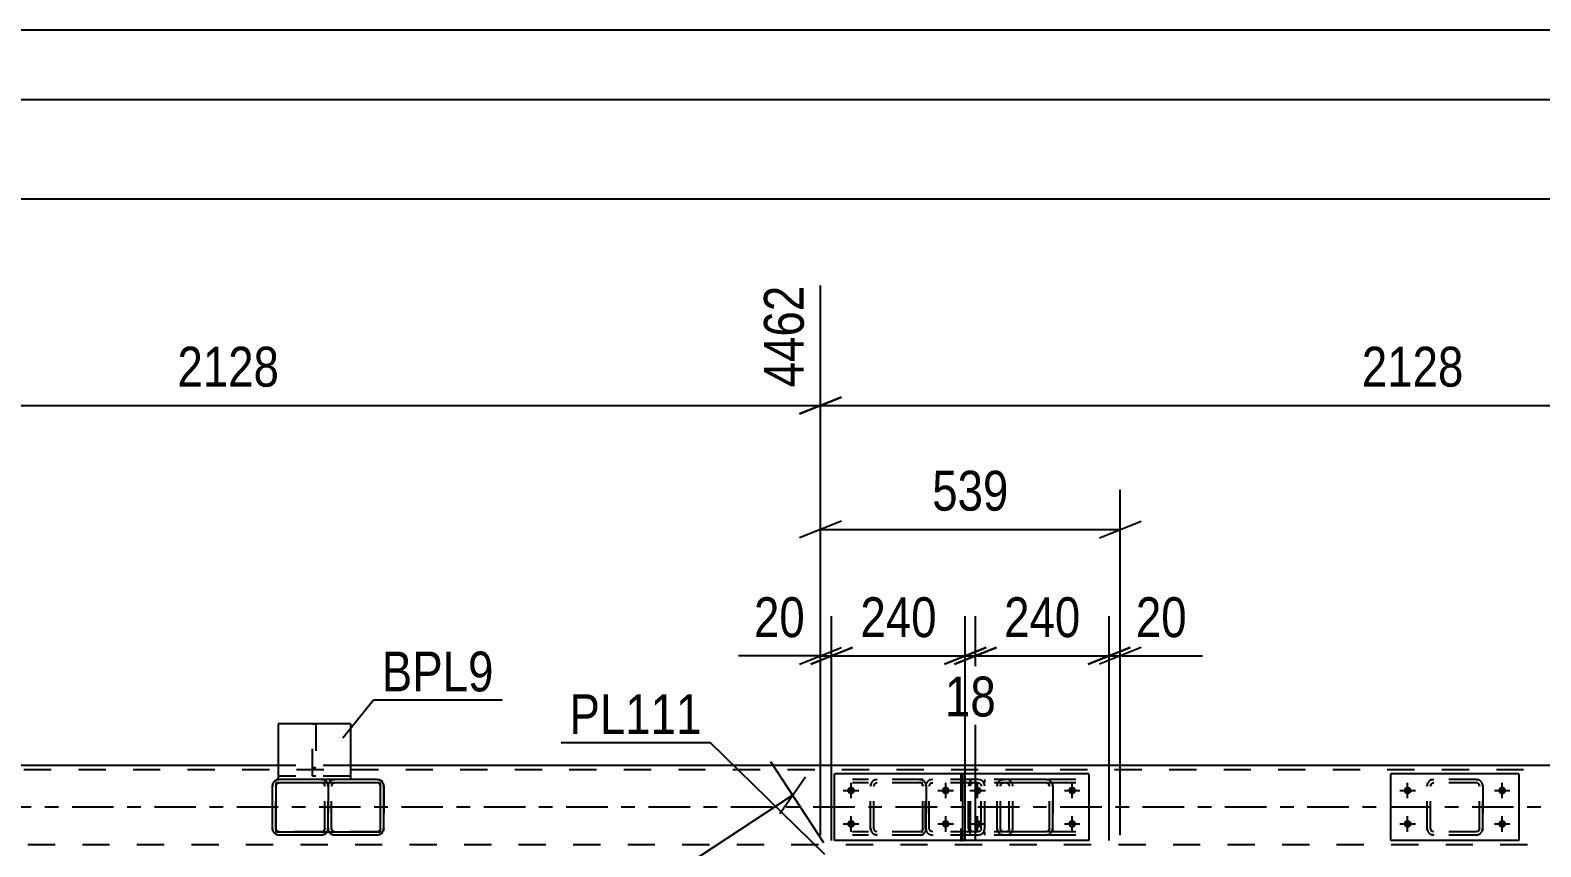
# Model space of a CAD drawing. Header units: millimetres. Extents: x -853 to 336, y -866 to -25.
# Drawn here: x -669.9 to -561.4, y -83.7 to -25.1 of the extents above; entities that cross this region are included whole.
import ezdxf

# ---------------------------------------------------------------- set-up
doc = ezdxf.new("R2010")
doc.units = ezdxf.units.MM
doc.linetypes.add('DXK_LINE_DOT2', pattern=[3.9198, 1.9599, -1.9599])
doc.linetypes.add('DXK_LINE_DOT3', pattern=[5.9187, 2.979, -0.9799, 0.9799, -0.9799])
doc.styles.add('Arial Narrow', font='ARIALN.TTF', dxfattribs={"height": 0.2})

# ---------------------------------------------------------------- blocks, each defined once
blk = doc.blocks.new('Unknown-570393679-1134')
at = {"color": 5, "linetype": 'Continuous'}
for p, q in [((336.32, -25.05), (-852.68, -25.05)), ((331.32, -30.05), (-847.68, -30.05))]:
    blk.add_line(p, q, dxfattribs=at)
blk = doc.blocks.new('Part-570393679-2540 - 2533')
at = {"color": 2, "linetype": 'Continuous'}
for p, q in [((-652.13, -77.88), (-787.63, -77.88)), ((-447.81, -77.88), (-646.93, -77.88))]:
    blk.add_line(p, q, dxfattribs=at)
at = {"color": 7, "linetype": 'DXK_LINE_DOT2'}
for p, q in [((-646.93, -77.88), (-652.13, -77.88)), ((-154.94, -78.2), (-791.63, -78.2)), ((-791.63, -83.56), (-154.94, -83.56))]:
    blk.add_line(p, q, dxfattribs=at)
at = {"color": 7, "linetype": 'DXK_LINE_DOT3'}
blk.add_line((-154.94, -80.88), (-791.63, -80.88), dxfattribs=at)
blk = doc.blocks.new('Part-570393679-2561 - 2533')
at = {"color": 2, "linetype": 'Continuous'}
for p, q in [((-644.77, -79.12), (-652.29, -79.12)), ((-652.29, -79.12), (-652.29, -82.64)), ((-644.77, -82.64), (-644.77, -79.12)), ((-652.29, -82.64), (-644.77, -82.64))]:
    blk.add_line(p, q, dxfattribs=at)
blk = doc.blocks.new('Part-570393679-2658 - 2533')
at = {"color": 7, "linetype": 'DXK_LINE_DOT2'}
for p, q in [((-649.65, -78.64), (-649.65, -74.88)), ((-649.65, -74.88), (-649.41, -74.88)), ((-649.41, -74.88), (-649.41, -78.64)), ((-649.65, -78.04), (-649.41, -78.04)), ((-649.41, -78.64), (-649.65, -78.64))]:
    blk.add_line(p, q, dxfattribs=at)
blk = doc.blocks.new('Part-570393679-2634 - 2533')
at = {"color": 2, "linetype": 'Continuous'}
for p, q in [((-646.93, -74.88), (-652.13, -74.88)), ((-652.13, -74.88), (-652.13, -78.88)), ((-646.93, -74.88), (-646.93, -78.88)), ((-652.05, -78.88), (-652.13, -78.88)), ((-648.05, -78.88), (-649.01, -78.88))]:
    blk.add_line(p, q, dxfattribs=at)
at = {"color": 7, "linetype": 'DXK_LINE_DOT2'}
for p, q in [((-646.93, -78.64), (-652.13, -78.64)), ((-652.13, -78.64), (-652.13, -78.66)), ((-652.13, -78.66), (-652.13, -78.86)), ((-652.13, -78.88), (-652.13, -78.86)), ((-649.01, -78.88), (-652.05, -78.88)), ((-646.93, -78.88), (-648.05, -78.88)), ((-646.93, -78.64), (-646.93, -78.64)), ((-646.93, -78.64), (-646.93, -78.86)), ((-646.93, -78.88), (-646.93, -78.86)), ((-646.93, -78.88), (-646.93, -78.88))]:
    blk.add_line(p, q, dxfattribs=at)
blk = doc.blocks.new('Part-570393679-2751 - 2533')
at = {"color": 7, "linetype": 'DXK_LINE_DOT2'}
for p, q in [((-602.47, -79.18), (-602.49, -79.36)), ((-602.41, -79.03), (-602.47, -79.18)), ((-602.33, -78.92), (-602.41, -79.03)), ((-602.35, -79.27), (-602.32, -79.2)), ((-602.22, -78.88), (-602.33, -78.92)), ((-602.32, -79.2), (-602.28, -79.14)), ((-602.28, -79.14), (-602.22, -79.12)), ((-594.78, -78.88), (-602.22, -78.88)), ((-594.78, -79.12), (-602.22, -79.12)), ((-601.33, -79.12), (-601.33, -78.88)), ((-599.62, -78.92), (-599.82, -78.88)), ((-599.82, -79.12), (-599.72, -79.14)), ((-599.72, -79.14), (-599.64, -79.2)), ((-599.64, -79.2), (-599.58, -79.27)), ((-599.31, -79.36), (-599.35, -79.18)), ((-602.49, -82.4), (-602.49, -79.36)), ((-602.36, -79.36), (-602.35, -79.27)), ((-602.36, -82.4), (-602.36, -79.36)), ((-599.58, -79.27), (-599.57, -79.36)), ((-599.57, -82.4), (-599.57, -79.36)), ((-599.31, -82.4), (-599.31, -79.36)), ((-602.49, -82.4), (-602.47, -82.59)), ((-602.35, -82.5), (-602.36, -82.4)), ((-602.32, -82.57), (-602.35, -82.5)), ((-599.58, -82.5), (-599.64, -82.57)), ((-599.57, -82.4), (-599.58, -82.5)), ((-599.35, -82.59), (-599.31, -82.4)), ((-602.47, -82.59), (-602.41, -82.74)), ((-602.41, -82.74), (-602.33, -82.85)), ((-602.33, -82.85), (-602.22, -82.88)), ((-602.28, -82.63), (-602.32, -82.57)), ((-602.22, -82.64), (-602.28, -82.63)), ((-594.78, -82.64), (-602.22, -82.64)), ((-594.78, -82.88), (-602.22, -82.88)), ((-601.33, -82.88), (-601.33, -82.64)), ((-599.72, -82.63), (-599.82, -82.64)), ((-599.82, -82.88), (-599.62, -82.85)), ((-599.64, -82.57), (-599.72, -82.63))]:
    blk.add_line(p, q, dxfattribs=at)
for centre, start, end in [((-599.8, -79.38), 23.8951, 68.8487), ((-599.8, -82.39), 291.1513, 336.1049)]:
    blk.add_arc(centre, 0.492, start, end, dxfattribs=at)
blk = doc.blocks.new('Part-570393679-2932 - 2533')
at = {"color": 7, "linetype": 'DXK_LINE_DOT2'}
for p, q in [((-601.84, -78.88), (-610.85, -78.88)), ((-601.84, -79.12), (-610.85, -79.12)), ((-605.54, -79.18), (-605.58, -79.36)), ((-605.31, -79.27), (-605.25, -79.2)), ((-605.07, -78.88), (-605.27, -78.92)), ((-605.25, -79.2), (-605.17, -79.14)), ((-605.17, -79.14), (-605.07, -79.12)), ((-601.64, -78.92), (-601.84, -78.88)), ((-601.84, -79.12), (-601.74, -79.14)), ((-601.74, -79.14), (-601.66, -79.2)), ((-601.66, -79.2), (-601.6, -79.27)), ((-601.33, -79.36), (-601.37, -79.18)), ((-605.58, -82.4), (-605.58, -79.36)), ((-605.33, -79.36), (-605.31, -79.27)), ((-605.33, -82.4), (-605.33, -79.36)), ((-601.6, -79.27), (-601.58, -79.36)), ((-601.58, -82.4), (-601.58, -79.36)), ((-601.33, -82.4), (-601.33, -79.36)), ((-605.58, -82.4), (-605.54, -82.59)), ((-605.31, -82.5), (-605.33, -82.4)), ((-605.25, -82.57), (-605.31, -82.5)), ((-601.6, -82.5), (-601.66, -82.57)), ((-601.58, -82.4), (-601.6, -82.5)), ((-601.37, -82.59), (-601.33, -82.4)), ((-601.84, -82.64), (-610.85, -82.64)), ((-601.84, -82.88), (-610.85, -82.88)), ((-605.27, -82.85), (-605.07, -82.88)), ((-605.17, -82.63), (-605.25, -82.57)), ((-605.07, -82.64), (-605.17, -82.63)), ((-601.74, -82.63), (-601.84, -82.64)), ((-601.84, -82.88), (-601.64, -82.85)), ((-601.66, -82.57), (-601.74, -82.63))]:
    blk.add_line(p, q, dxfattribs=at)
for centre, start, end in [((-605.09, -79.39), 110.7583, 155.68), ((-601.82, -79.39), 24.32, 69.2417), ((-605.09, -82.38), 204.32, 249.2417), ((-601.82, -82.38), 290.7583, 335.68)]:
    blk.add_arc(centre, 0.496, start, end, dxfattribs=at)
blk = doc.blocks.new('Part-570393679-2842 - 2533')
at = {"color": 2, "linetype": 'Continuous'}
for p, q in [((-593.85, -78.48), (-603.05, -78.48)), ((-593.85, -78.48), (-593.85, -83.28)), ((-593.85, -83.28), (-602.94, -83.28))]:
    blk.add_line(p, q, dxfattribs=at)
at = {"color": 7, "linetype": 'DXK_LINE_DOT2'}
for p, q in [((-603.05, -78.48), (-603.05, -83.28)), ((-603.05, -83.28), (-602.94, -83.28))]:
    blk.add_line(p, q, dxfattribs=at)
blk = doc.blocks.new('Bolt-570393679-3133 - 2533')
at = {"linetype": 'Continuous'}
for points in [[(-601.85, -79.4, -1), (-601.85, -79.96, -1)], [(-595.05, -79.4, -1), (-595.05, -79.96, -1)], [(-601.85, -81.8, -1), (-601.85, -82.36, -1)], [(-595.05, -81.8, -1), (-595.05, -82.36, -1)]]:
    blk.add_hatch(color=1, dxfattribs=at).paths.add_polyline_path(points)
at = {"color": 1, "linetype": 'Continuous'}
for p, q in [((-601.85, -80.24), (-601.85, -79.12)), ((-595.05, -80.24), (-595.05, -79.12)), ((-602.41, -79.68), (-601.29, -79.68)), ((-595.61, -79.68), (-594.49, -79.68)), ((-602.41, -82.08), (-601.29, -82.08)), ((-601.85, -82.64), (-601.85, -81.52)), ((-595.61, -82.08), (-594.49, -82.08)), ((-595.05, -82.64), (-595.05, -81.52))]:
    blk.add_line(p, q, dxfattribs=at)
blk = doc.blocks.new('Part-570393679-2994 - 2533')
at = {"color": 7, "linetype": 'DXK_LINE_DOT2'}
for p, q in [((-569.54, -79.36), (-569.5, -79.18)), ((-569.5, -79.18), (-569.54, -79.36)), ((-569.28, -79.27), (-569.23, -79.2)), ((-569.23, -79.2), (-569.28, -79.27)), ((-569.24, -78.92), (-569.06, -78.88)), ((-569.06, -78.88), (-569.24, -78.92)), ((-569.23, -79.2), (-569.15, -79.14)), ((-569.15, -79.14), (-569.23, -79.2)), ((-569.15, -79.14), (-569.06, -79.12)), ((-566.02, -78.88), (-569.06, -78.88)), ((-566.02, -79.12), (-569.06, -79.12)), ((-566.02, -78.88), (-565.83, -78.92)), ((-565.83, -78.92), (-566.02, -78.88)), ((-565.92, -79.14), (-566.02, -79.12)), ((-565.92, -79.14), (-565.85, -79.2)), ((-565.85, -79.2), (-565.92, -79.14)), ((-565.85, -79.2), (-565.79, -79.27)), ((-565.79, -79.27), (-565.85, -79.2)), ((-565.57, -79.18), (-565.54, -79.36)), ((-565.54, -79.36), (-565.57, -79.18)), ((-569.54, -82.4), (-569.54, -79.36)), ((-569.54, -79.36), (-569.54, -79.36)), ((-569.54, -82.4), (-569.54, -79.36)), ((-569.3, -79.36), (-569.28, -79.27)), ((-569.28, -79.27), (-569.3, -79.36)), ((-569.3, -82.4), (-569.3, -79.36)), ((-569.3, -79.36), (-569.3, -79.36)), ((-569.3, -82.4), (-569.3, -79.36)), ((-565.79, -79.27), (-565.78, -79.36)), ((-565.78, -79.36), (-565.79, -79.27)), ((-565.78, -82.4), (-565.78, -79.36)), ((-565.78, -79.36), (-565.78, -79.36)), ((-565.78, -82.4), (-565.78, -79.36)), ((-565.54, -82.4), (-565.54, -79.36)), ((-565.54, -79.36), (-565.54, -79.36)), ((-565.54, -79.36), (-565.54, -82.4)), ((-569.54, -82.4), (-569.54, -82.4)), ((-569.5, -82.59), (-569.54, -82.4)), ((-569.54, -82.4), (-569.5, -82.59)), ((-569.3, -82.4), (-569.3, -82.4)), ((-569.28, -82.5), (-569.3, -82.4)), ((-569.3, -82.4), (-569.28, -82.5)), ((-569.23, -82.57), (-569.28, -82.5)), ((-569.28, -82.5), (-569.23, -82.57)), ((-565.79, -82.5), (-565.85, -82.57)), ((-565.85, -82.57), (-565.79, -82.5)), ((-565.78, -82.4), (-565.79, -82.5)), ((-565.79, -82.5), (-565.78, -82.4)), ((-565.78, -82.4), (-565.78, -82.4)), ((-565.54, -82.4), (-565.57, -82.59)), ((-565.57, -82.59), (-565.54, -82.4)), ((-565.54, -82.4), (-565.54, -82.4)), ((-569.06, -82.88), (-569.24, -82.85)), ((-569.24, -82.85), (-569.06, -82.88)), ((-569.15, -82.63), (-569.23, -82.57)), ((-569.23, -82.57), (-569.15, -82.63)), ((-569.06, -82.64), (-569.15, -82.63)), ((-566.02, -82.64), (-569.06, -82.64)), ((-566.02, -82.88), (-569.06, -82.88)), ((-565.92, -82.63), (-566.02, -82.64)), ((-565.83, -82.85), (-566.02, -82.88)), ((-566.02, -82.88), (-565.83, -82.85)), ((-565.85, -82.57), (-565.92, -82.63)), ((-565.92, -82.63), (-565.85, -82.57))]:
    blk.add_line(p, q, dxfattribs=at)
at = {"color": 7, "linetype": 'DXK_LINE_DOT3'}
blk.add_line((-567.54, -80.88), (-567.54, -80.88), dxfattribs=at)
at = {"color": 7, "linetype": 'DXK_LINE_DOT2'}
for centre, start, end in [((-569.06, -79.36), 112.5, 157.5), ((-569.06, -79.36), 112.5, 157.5), ((-566.02, -79.36), 22.5, 67.5), ((-566.02, -79.36), 22.5, 67.5), ((-569.06, -82.4), 202.5, 247.5), ((-569.06, -82.4), 202.5, 247.5), ((-566.02, -82.4), 292.5, 337.5), ((-566.02, -82.4), 292.5, 337.5)]:
    blk.add_arc(centre, 0.48, start, end, dxfattribs=at)
blk = doc.blocks.new('Part-570393679-2995 - 2533')
at = {"color": 2, "linetype": 'Continuous'}
for p, q in [((-562.94, -78.48), (-572.14, -78.48)), ((-572.14, -83.28), (-572.14, -78.48)), ((-562.94, -78.48), (-562.94, -83.28)), ((-562.94, -83.28), (-572.14, -83.28))]:
    blk.add_line(p, q, dxfattribs=at)
blk = doc.blocks.new('Part-570393679-2999 - 2533')
at = {"color": 7, "linetype": 'DXK_LINE_DOT2'}
for p, q in [((-648.53, -79.36), (-648.5, -79.18)), ((-648.5, -79.18), (-648.53, -79.36)), ((-648.27, -79.27), (-648.22, -79.2)), ((-648.22, -79.2), (-648.27, -79.27)), ((-648.24, -78.92), (-648.05, -78.88)), ((-648.22, -79.2), (-648.14, -79.14)), ((-648.14, -79.14), (-648.22, -79.2)), ((-648.14, -79.14), (-648.05, -79.12)), ((-645.01, -79.12), (-648.05, -79.12)), ((-645.01, -78.88), (-644.83, -78.92)), ((-644.92, -79.14), (-645.01, -79.12)), ((-644.92, -79.14), (-644.84, -79.2)), ((-644.84, -79.2), (-644.92, -79.14)), ((-644.84, -79.2), (-644.79, -79.27)), ((-644.79, -79.27), (-644.84, -79.2)), ((-644.57, -79.18), (-644.53, -79.36)), ((-648.53, -82.4), (-648.53, -79.36)), ((-648.53, -79.36), (-648.53, -79.36)), ((-648.53, -82.4), (-648.53, -79.36)), ((-648.29, -79.36), (-648.27, -79.27)), ((-648.27, -79.27), (-648.29, -79.36)), ((-648.29, -82.4), (-648.29, -79.36)), ((-648.29, -79.36), (-648.29, -79.36)), ((-648.29, -82.4), (-648.29, -79.36)), ((-644.79, -79.27), (-644.77, -79.36)), ((-644.77, -79.36), (-644.79, -79.27)), ((-644.77, -82.4), (-644.77, -79.36)), ((-644.77, -79.36), (-644.77, -79.36)), ((-644.77, -82.4), (-644.77, -79.36)), ((-644.53, -79.36), (-644.53, -82.4)), ((-648.53, -82.4), (-648.53, -82.4)), ((-648.5, -82.59), (-648.53, -82.4)), ((-648.53, -82.4), (-648.5, -82.59)), ((-648.29, -82.4), (-648.29, -82.4)), ((-648.27, -82.5), (-648.29, -82.4)), ((-648.29, -82.4), (-648.27, -82.5)), ((-648.22, -82.57), (-648.27, -82.5)), ((-648.27, -82.5), (-648.22, -82.57)), ((-644.79, -82.5), (-644.84, -82.57)), ((-644.84, -82.57), (-644.79, -82.5)), ((-644.77, -82.4), (-644.79, -82.5)), ((-644.79, -82.5), (-644.77, -82.4)), ((-644.77, -82.4), (-644.77, -82.4)), ((-644.53, -82.4), (-644.57, -82.59)), ((-648.05, -82.88), (-648.24, -82.85)), ((-648.14, -82.63), (-648.22, -82.57)), ((-648.22, -82.57), (-648.14, -82.63)), ((-648.05, -82.64), (-648.14, -82.63)), ((-645.01, -82.64), (-648.05, -82.64)), ((-644.92, -82.63), (-645.01, -82.64)), ((-644.83, -82.85), (-645.01, -82.88)), ((-644.84, -82.57), (-644.92, -82.63)), ((-644.92, -82.63), (-644.84, -82.57))]:
    blk.add_line(p, q, dxfattribs=at)
at = {"color": 2, "linetype": 'Continuous'}
for p, q in [((-648.05, -78.88), (-648.24, -78.92)), ((-645.01, -78.88), (-648.05, -78.88)), ((-644.83, -78.92), (-645.01, -78.88)), ((-644.53, -79.36), (-644.57, -79.18)), ((-644.53, -82.4), (-644.53, -79.36)), ((-644.53, -79.36), (-644.53, -79.36)), ((-644.57, -82.59), (-644.53, -82.4)), ((-644.53, -82.4), (-644.53, -82.4)), ((-648.24, -82.85), (-648.05, -82.88)), ((-645.01, -82.88), (-648.05, -82.88)), ((-645.01, -82.88), (-644.83, -82.85))]:
    blk.add_line(p, q, dxfattribs=at)
at = {"color": 7, "linetype": 'DXK_LINE_DOT3'}
blk.add_line((-646.53, -80.88), (-646.53, -80.88), dxfattribs=at)
at = {"color": 7, "linetype": 'DXK_LINE_DOT2'}
for centre, start, end in [((-648.05, -79.36), 112.5, 157.5), ((-648.05, -79.36), 149.3993, 157.5), ((-645.01, -79.36), 22.5, 67.5), ((-648.05, -82.4), 202.5, 247.5), ((-648.05, -82.4), 202.5, 210.5971), ((-645.01, -82.4), 292.5, 337.5)]:
    blk.add_arc(centre, 0.48, start, end, dxfattribs=at)
at = {"color": 2, "linetype": 'Continuous'}
for centre, start, end in [((-648.05, -79.36), 112.5, 149.3993), ((-645.01, -79.36), 22.5, 67.5), ((-648.05, -82.4), 210.5971, 247.5), ((-645.01, -82.4), 292.5, 337.5)]:
    blk.add_arc(centre, 0.48, start, end, dxfattribs=at)
blk = doc.blocks.new('Bolt-570393679-3121 - 2533')
at = {"linetype": 'Continuous'}
for points in [[(-570.94, -79.4, -1), (-570.94, -79.96, -1)], [(-564.14, -79.4, -1), (-564.14, -79.96, -1)], [(-570.94, -81.8, -1), (-570.94, -82.36, -1)], [(-564.14, -81.8, -1), (-564.14, -82.36, -1)]]:
    blk.add_hatch(color=1, dxfattribs=at).paths.add_polyline_path(points)
at = {"color": 1, "linetype": 'Continuous'}
for p, q in [((-570.94, -80.24), (-570.94, -79.12)), ((-564.14, -80.24), (-564.14, -79.12)), ((-571.5, -79.68), (-570.38, -79.68)), ((-564.7, -79.68), (-563.58, -79.68)), ((-571.5, -82.08), (-570.38, -82.08)), ((-570.94, -82.64), (-570.94, -81.52)), ((-564.7, -82.08), (-563.58, -82.08)), ((-564.14, -82.64), (-564.14, -81.52))]:
    blk.add_line(p, q, dxfattribs=at)
blk = doc.blocks.new('Part-570393679-3042 - 2533')
at = {"color": 2, "linetype": 'Continuous'}
for p, q in [((-652.5, -79.18), (-652.53, -79.36)), ((-652.05, -78.88), (-652.24, -78.92)), ((-649.01, -78.88), (-652.05, -78.88)), ((-649.01, -79.12), (-652.05, -79.12)), ((-648.83, -78.92), (-649.01, -78.88)), ((-652.53, -82.4), (-652.53, -79.36)), ((-652.53, -79.36), (-652.53, -79.36)), ((-652.53, -82.4), (-652.53, -82.4)), ((-652.53, -82.4), (-652.5, -82.59)), ((-652.24, -82.85), (-652.05, -82.88)), ((-649.01, -82.88), (-652.05, -82.88)), ((-649.01, -82.88), (-648.83, -82.85))]:
    blk.add_line(p, q, dxfattribs=at)
at = {"color": 7, "linetype": 'DXK_LINE_DOT2'}
for p, q in [((-652.53, -79.36), (-652.5, -79.18)), ((-652.27, -79.27), (-652.22, -79.19)), ((-652.22, -79.19), (-652.27, -79.27)), ((-652.24, -78.92), (-652.05, -78.88)), ((-652.22, -79.19), (-652.14, -79.14)), ((-652.14, -79.14), (-652.22, -79.19)), ((-652.14, -79.14), (-652.05, -79.12)), ((-649.01, -78.88), (-648.83, -78.92)), ((-648.92, -79.14), (-649.01, -79.12)), ((-648.92, -79.14), (-648.84, -79.19)), ((-648.84, -79.19), (-648.92, -79.14)), ((-648.84, -79.19), (-648.79, -79.27)), ((-648.79, -79.27), (-648.84, -79.19)), ((-648.57, -79.18), (-648.53, -79.36)), ((-648.53, -79.36), (-648.57, -79.18)), ((-652.53, -82.4), (-652.53, -79.36)), ((-652.29, -79.36), (-652.27, -79.27)), ((-652.27, -79.27), (-652.29, -79.36)), ((-652.29, -82.4), (-652.29, -79.36)), ((-652.29, -79.36), (-652.29, -79.36)), ((-652.29, -82.4), (-652.29, -79.36)), ((-648.79, -79.27), (-648.77, -79.36)), ((-648.77, -79.36), (-648.79, -79.27)), ((-648.77, -82.4), (-648.77, -79.36)), ((-648.77, -79.36), (-648.77, -79.36)), ((-648.77, -82.4), (-648.77, -79.36)), ((-648.53, -82.4), (-648.53, -79.36)), ((-648.53, -79.36), (-648.53, -79.36)), ((-648.53, -79.36), (-648.53, -82.4)), ((-652.5, -82.59), (-652.53, -82.4)), ((-652.29, -82.4), (-652.29, -82.4)), ((-652.27, -82.5), (-652.29, -82.4)), ((-652.29, -82.4), (-652.27, -82.5)), ((-652.22, -82.57), (-652.27, -82.5)), ((-652.27, -82.5), (-652.22, -82.57)), ((-648.79, -82.5), (-648.84, -82.57)), ((-648.84, -82.57), (-648.79, -82.5)), ((-648.77, -82.4), (-648.79, -82.5)), ((-648.79, -82.5), (-648.77, -82.4)), ((-648.77, -82.4), (-648.77, -82.4)), ((-648.53, -82.4), (-648.57, -82.59)), ((-648.57, -82.59), (-648.53, -82.4)), ((-648.53, -82.4), (-648.53, -82.4)), ((-652.05, -82.88), (-652.24, -82.85)), ((-652.14, -82.63), (-652.22, -82.57)), ((-652.22, -82.57), (-652.14, -82.63)), ((-652.05, -82.64), (-652.14, -82.63)), ((-649.01, -82.64), (-652.05, -82.64)), ((-648.92, -82.63), (-649.01, -82.64)), ((-648.83, -82.85), (-649.01, -82.88)), ((-648.84, -82.57), (-648.92, -82.63)), ((-648.92, -82.63), (-648.84, -82.57))]:
    blk.add_line(p, q, dxfattribs=at)
at = {"color": 7, "linetype": 'DXK_LINE_DOT3'}
blk.add_line((-650.53, -80.88), (-650.53, -80.88), dxfattribs=at)
at = {"color": 2, "linetype": 'Continuous'}
for centre, start, end in [((-652.05, -79.36), 112.5, 157.5), ((-649.01, -79.36), 30.5254, 67.5), ((-652.05, -82.4), 202.5, 247.5), ((-649.01, -82.4), 292.5, 329.3276)]:
    blk.add_arc(centre, 0.48, start, end, dxfattribs=at)
at = {"color": 7, "linetype": 'DXK_LINE_DOT2'}
for centre, start, end in [((-652.05, -79.36), 112.5, 157.5), ((-649.01, -79.36), 22.5, 67.5), ((-649.01, -79.36), 22.5, 30.5254), ((-652.05, -82.4), 202.5, 247.5), ((-649.01, -82.4), 292.5, 337.5), ((-649.01, -82.4), 329.3276, 337.5)]:
    blk.add_arc(centre, 0.48, start, end, dxfattribs=at)
blk = doc.blocks.new('Part-570393679-3078 - 2533')
at = {"color": 7, "linetype": 'DXK_LINE_DOT2'}
for p, q in [((-609.54, -79.36), (-609.5, -79.18)), ((-609.5, -79.18), (-609.54, -79.36)), ((-609.28, -79.27), (-609.23, -79.2)), ((-609.23, -79.2), (-609.28, -79.27)), ((-609.24, -78.92), (-609.06, -78.88)), ((-609.06, -78.88), (-609.24, -78.92)), ((-609.23, -79.2), (-609.15, -79.14)), ((-609.15, -79.14), (-609.23, -79.2)), ((-609.15, -79.14), (-609.06, -79.12)), ((-606.02, -78.88), (-609.06, -78.88)), ((-606.02, -79.12), (-609.06, -79.12)), ((-606.02, -78.88), (-605.83, -78.92)), ((-605.83, -78.92), (-606.02, -78.88)), ((-605.92, -79.14), (-606.02, -79.12)), ((-605.92, -79.14), (-605.85, -79.2)), ((-605.85, -79.2), (-605.92, -79.14)), ((-605.85, -79.2), (-605.79, -79.27)), ((-605.79, -79.27), (-605.85, -79.2)), ((-605.57, -79.18), (-605.54, -79.36)), ((-605.54, -79.36), (-605.57, -79.18)), ((-609.54, -82.4), (-609.54, -79.36)), ((-609.54, -79.36), (-609.54, -79.36)), ((-609.54, -82.4), (-609.54, -79.36)), ((-609.3, -79.36), (-609.28, -79.27)), ((-609.28, -79.27), (-609.3, -79.36)), ((-609.3, -82.4), (-609.3, -79.36)), ((-609.3, -79.36), (-609.3, -79.36)), ((-609.3, -82.4), (-609.3, -79.36)), ((-605.79, -79.27), (-605.78, -79.36)), ((-605.78, -79.36), (-605.79, -79.27)), ((-605.78, -82.4), (-605.78, -79.36)), ((-605.78, -79.36), (-605.78, -79.36)), ((-605.78, -82.4), (-605.78, -79.36)), ((-605.54, -82.4), (-605.54, -79.36)), ((-605.54, -79.36), (-605.54, -79.36)), ((-605.54, -79.36), (-605.54, -82.4)), ((-609.54, -82.4), (-609.54, -82.4)), ((-609.5, -82.59), (-609.54, -82.4)), ((-609.54, -82.4), (-609.5, -82.59)), ((-609.3, -82.4), (-609.3, -82.4)), ((-609.28, -82.5), (-609.3, -82.4)), ((-609.3, -82.4), (-609.28, -82.5)), ((-609.23, -82.57), (-609.28, -82.5)), ((-609.28, -82.5), (-609.23, -82.57)), ((-605.79, -82.5), (-605.85, -82.57)), ((-605.85, -82.57), (-605.79, -82.5)), ((-605.78, -82.4), (-605.79, -82.5)), ((-605.79, -82.5), (-605.78, -82.4)), ((-605.78, -82.4), (-605.78, -82.4)), ((-605.54, -82.4), (-605.57, -82.59)), ((-605.57, -82.59), (-605.54, -82.4)), ((-605.54, -82.4), (-605.54, -82.4)), ((-609.06, -82.88), (-609.24, -82.85)), ((-609.24, -82.85), (-609.06, -82.88)), ((-609.15, -82.63), (-609.23, -82.57)), ((-609.23, -82.57), (-609.15, -82.63)), ((-609.06, -82.64), (-609.15, -82.63)), ((-606.02, -82.64), (-609.06, -82.64)), ((-606.02, -82.88), (-609.06, -82.88)), ((-605.92, -82.63), (-606.02, -82.64)), ((-605.83, -82.85), (-606.02, -82.88)), ((-606.02, -82.88), (-605.83, -82.85)), ((-605.85, -82.57), (-605.92, -82.63)), ((-605.92, -82.63), (-605.85, -82.57))]:
    blk.add_line(p, q, dxfattribs=at)
at = {"color": 7, "linetype": 'DXK_LINE_DOT3'}
blk.add_line((-607.54, -80.88), (-607.54, -80.88), dxfattribs=at)
at = {"color": 7, "linetype": 'DXK_LINE_DOT2'}
for centre, start, end in [((-609.06, -79.36), 112.5, 157.5), ((-609.06, -79.36), 112.5, 157.5), ((-606.02, -79.36), 22.5, 67.5), ((-606.02, -79.36), 22.5, 67.5), ((-609.06, -82.4), 202.5, 247.5), ((-609.06, -82.4), 202.5, 247.5), ((-606.02, -82.4), 292.5, 337.5), ((-606.02, -82.4), 292.5, 337.5)]:
    blk.add_arc(centre, 0.48, start, end, dxfattribs=at)
blk = doc.blocks.new('Part-570393679-3079 - 2533')
at = {"color": 2, "linetype": 'Continuous'}
for p, q in [((-602.94, -78.48), (-612.14, -78.48)), ((-612.14, -83.28), (-612.14, -78.48)), ((-602.94, -78.48), (-602.94, -83.28)), ((-602.94, -83.28), (-612.14, -83.28))]:
    blk.add_line(p, q, dxfattribs=at)
blk = doc.blocks.new('Part-570393679-3088 - 2533')
at = {"color": 7, "linetype": 'DXK_LINE_DOT2'}
for p, q in [((-600.45, -79.36), (-600.42, -79.18)), ((-600.42, -79.18), (-600.45, -79.36)), ((-600.19, -79.27), (-600.14, -79.19)), ((-600.14, -79.19), (-600.19, -79.27)), ((-600.16, -78.92), (-599.97, -78.88)), ((-599.97, -78.88), (-600.16, -78.92)), ((-600.14, -79.19), (-600.06, -79.14)), ((-600.06, -79.14), (-600.14, -79.19)), ((-600.06, -79.14), (-599.97, -79.12)), ((-596.93, -78.88), (-599.97, -78.88)), ((-596.93, -79.12), (-599.97, -79.12)), ((-596.93, -78.88), (-596.75, -78.92)), ((-596.75, -78.92), (-596.93, -78.88)), ((-596.84, -79.14), (-596.93, -79.12)), ((-596.84, -79.14), (-596.76, -79.19)), ((-596.76, -79.19), (-596.84, -79.14)), ((-596.76, -79.19), (-596.71, -79.27)), ((-596.71, -79.27), (-596.76, -79.19)), ((-596.49, -79.18), (-596.45, -79.36)), ((-596.45, -79.36), (-596.49, -79.18)), ((-600.45, -82.4), (-600.45, -79.36)), ((-600.45, -79.36), (-600.45, -79.36)), ((-600.45, -82.4), (-600.45, -79.36)), ((-600.21, -79.36), (-600.19, -79.27)), ((-600.19, -79.27), (-600.21, -79.36)), ((-600.21, -82.4), (-600.21, -79.36)), ((-600.21, -79.36), (-600.21, -79.36)), ((-600.21, -82.4), (-600.21, -79.36)), ((-596.71, -79.27), (-596.69, -79.36)), ((-596.69, -79.36), (-596.71, -79.27)), ((-596.69, -82.4), (-596.69, -79.36)), ((-596.69, -79.36), (-596.69, -79.36)), ((-596.69, -82.4), (-596.69, -79.36)), ((-596.45, -82.4), (-596.45, -79.36)), ((-596.45, -79.36), (-596.45, -79.36)), ((-596.45, -79.36), (-596.45, -82.4)), ((-600.45, -82.4), (-600.45, -82.4)), ((-600.42, -82.59), (-600.45, -82.4)), ((-600.45, -82.4), (-600.42, -82.59)), ((-600.21, -82.4), (-600.21, -82.4)), ((-600.19, -82.5), (-600.21, -82.4)), ((-600.21, -82.4), (-600.19, -82.5)), ((-600.14, -82.57), (-600.19, -82.5)), ((-600.19, -82.5), (-600.14, -82.57)), ((-596.71, -82.5), (-596.76, -82.57)), ((-596.76, -82.57), (-596.71, -82.5)), ((-596.69, -82.4), (-596.71, -82.5)), ((-596.71, -82.5), (-596.69, -82.4)), ((-596.69, -82.4), (-596.69, -82.4)), ((-596.45, -82.4), (-596.49, -82.59)), ((-596.49, -82.59), (-596.45, -82.4)), ((-596.45, -82.4), (-596.45, -82.4)), ((-599.97, -82.88), (-600.16, -82.85)), ((-600.16, -82.85), (-599.97, -82.88)), ((-600.06, -82.63), (-600.14, -82.57)), ((-600.14, -82.57), (-600.06, -82.63)), ((-599.97, -82.64), (-600.06, -82.63)), ((-596.93, -82.64), (-599.97, -82.64)), ((-596.93, -82.88), (-599.97, -82.88)), ((-596.84, -82.63), (-596.93, -82.64)), ((-596.75, -82.85), (-596.93, -82.88)), ((-596.93, -82.88), (-596.75, -82.85)), ((-596.76, -82.57), (-596.84, -82.63)), ((-596.84, -82.63), (-596.76, -82.57))]:
    blk.add_line(p, q, dxfattribs=at)
at = {"color": 7, "linetype": 'DXK_LINE_DOT3'}
blk.add_line((-598.45, -80.88), (-598.45, -80.88), dxfattribs=at)
at = {"color": 7, "linetype": 'DXK_LINE_DOT2'}
for centre, start, end in [((-599.97, -79.36), 112.5, 157.5), ((-599.97, -79.36), 112.5, 157.5), ((-596.93, -79.36), 22.5, 67.5), ((-596.93, -79.36), 22.5, 67.5), ((-599.97, -82.4), 202.5, 247.5), ((-599.97, -82.4), 202.5, 247.5), ((-596.93, -82.4), 292.5, 337.5), ((-596.93, -82.4), 292.5, 337.5)]:
    blk.add_arc(centre, 0.48, start, end, dxfattribs=at)
blk = doc.blocks.new('Bolt-570393679-3127 - 2533')
at = {"linetype": 'Continuous'}
for points in [[(-610.94, -79.4, -1), (-610.94, -79.96, -1)], [(-604.14, -79.4, -1), (-604.14, -79.96, -1)], [(-610.94, -81.8, -1), (-610.94, -82.36, -1)], [(-604.14, -81.8, -1), (-604.14, -82.36, -1)]]:
    blk.add_hatch(color=1, dxfattribs=at).paths.add_polyline_path(points)
at = {"color": 1, "linetype": 'Continuous'}
for p, q in [((-610.94, -80.24), (-610.94, -79.12)), ((-604.14, -80.24), (-604.14, -79.12)), ((-611.5, -79.68), (-610.38, -79.68)), ((-604.7, -79.68), (-603.58, -79.68)), ((-611.5, -82.08), (-610.38, -82.08)), ((-610.94, -82.64), (-610.94, -81.52)), ((-604.7, -82.08), (-603.58, -82.08)), ((-604.14, -82.64), (-604.14, -81.52))]:
    blk.add_line(p, q, dxfattribs=at)
blk = doc.blocks.new('StraightDimension-570393679-24818 - 2533')
at = {"color": 7, "linetype": 'Continuous'}
for p, q in [((-602, -83.28), (-602, -67.16)), ((-592.39, -83.28), (-592.39, -67.16)), ((-603.5, -70.61), (-600.5, -69.41)), ((-590.89, -69.41), (-593.89, -70.61)), ((-602, -70.01), (-592.39, -70.01))]:
    blk.add_line(p, q, dxfattribs=at)
at = {"color": 0}
blk.add_wipeout([(-593.85, -69.26), (-593.85, -65.06), (-600.54, -65.06), (-600.54, -69.26)], dxfattribs=at)
at = {"color": 3, "style": 'Arial Narrow'}
blk.add_text('240', height=2.863, dxfattribs=at).set_placement((-599.94, -68.66))
blk = doc.blocks.new('StraightDimension-570393679-4435 - 2533')
at = {"color": 7, "linetype": 'Continuous'}
for p, q in [((-527.75, -83.45), (-530.59, -79.13)), ((-529.95, -82.84), (-528.1, -80.19)), ((-561.62, -102.95), (-529.02, -81.51)), ((-560.35, -104.89), (-563.19, -100.57)), ((-560.7, -101.63), (-562.54, -104.28))]:
    blk.add_line(p, q, dxfattribs=at)
at = {"color": 0}
blk.add_wipeout([(-542.94, -89.77), (-545.25, -86.26), (-550.83, -89.93), (-548.53, -93.44)], dxfattribs=at)
at = {"color": 3, "style": 'Arial Narrow'}
blk.add_text('975', height=2.863, rotation=33.3347, dxfattribs=at).set_placement((-548.35, -92.61))
blk = doc.blocks.new('StraightDimension-570393679-3729 - 2533')
at = {"color": 7, "linetype": 'Continuous'}
blk.add_line((-792.43, -37.16), (-121.42, -37.16), dxfattribs=at)
blk = doc.blocks.new('StraightDimension-570393679-4246 - 2533')
at = {"color": 7, "linetype": 'Continuous'}
for p, q in [((-698.27, -82.88), (-698.27, -43.4)), ((-613.14, -82.88), (-613.14, -43.4)), ((-696.77, -51.41), (-699.77, -52.61)), ((-698.27, -52.01), (-613.14, -52.01)), ((-614.64, -52.61), (-611.64, -51.41))]:
    blk.add_line(p, q, dxfattribs=at)
at = {"color": 0}
blk.add_wipeout([(-651.45, -51.26), (-651.45, -47.06), (-659.96, -47.06), (-659.96, -51.26)], dxfattribs=at)
at = {"color": 3, "style": 'Arial Narrow'}
blk.add_text('2128', height=2.863, dxfattribs=at).set_placement((-659.36, -50.66))
at = {"color": 0, "linetype": 'Continuous'}
blk.add_wipeout([(-613.74, -42.8), (-617.94, -42.8), (-617.94, -51.31), (-613.74, -51.31)], dxfattribs=at)
at = {"color": 3, "linetype": 'Continuous', "style": 'Arial Narrow'}
blk.add_text('4462', height=2.863, rotation=90.0002, dxfattribs=at).set_placement((-614.34, -50.71))
blk = doc.blocks.new('StraightDimension-570393679-24819 - 2533')
at = {"color": 7, "linetype": 'Continuous'}
for p, q in [((-602.73, -83.28), (-602.73, -67.61)), ((-602, -83.28), (-602, -67.61)), ((-604.23, -70.61), (-601.23, -69.41)), ((-600.5, -69.41), (-603.5, -70.61)), ((-602.73, -70.01), (-602, -70.01))]:
    blk.add_line(p, q, dxfattribs=at)
at = {"color": 0}
blk.add_wipeout([(-599.94, -74.96), (-599.94, -70.76), (-604.79, -70.76), (-604.79, -74.96)], dxfattribs=at)
at = {"color": 3, "style": 'Arial Narrow'}
blk.add_text('18', height=2.863, dxfattribs=at).set_placement((-604.19, -74.36))
blk = doc.blocks.new('StraightDimension-570393679-3985 - 2533')
at = {"color": 7, "linetype": 'Continuous'}
for p, q in [((-613.14, -82.88), (-613.14, -58.07)), ((-591.59, -82.88), (-591.59, -58.07)), ((-611.64, -60.32), (-614.64, -61.52)), ((-593.09, -61.52), (-590.09, -60.32)), ((-613.14, -60.92), (-591.59, -60.92))]:
    blk.add_line(p, q, dxfattribs=at)
at = {"color": 0}
blk.add_wipeout([(-599.02, -60.17), (-599.02, -55.97), (-605.71, -55.97), (-605.71, -60.17)], dxfattribs=at)
at = {"color": 3, "style": 'Arial Narrow'}
blk.add_text('539', height=2.863, dxfattribs=at).set_placement((-605.11, -59.57))
blk = doc.blocks.new('StraightDimension-570393679-24821 - 2533')
at = {"color": 7, "linetype": 'Continuous'}
for p, q in [((-613.14, -82.88), (-613.14, -67.16)), ((-612.34, -83.28), (-612.34, -67.16)), ((-614.64, -70.61), (-611.64, -69.41)), ((-610.84, -69.41), (-613.84, -70.61)), ((-613.14, -70.01), (-619.04, -70.01)), ((-613.14, -70.01), (-619.04, -70.01)), ((-613.14, -70.01), (-612.34, -70.01))]:
    blk.add_line(p, q, dxfattribs=at)
at = {"color": 0}
blk.add_wipeout([(-613.66, -69.26), (-613.66, -65.06), (-618.52, -65.06), (-618.52, -69.26)], dxfattribs=at)
at = {"color": 3, "style": 'Arial Narrow'}
blk.add_text('20', height=2.863, dxfattribs=at).set_placement((-617.92, -68.66))
blk = doc.blocks.new('StraightDimension-570393679-3220 - 2533')
at = {"color": 7, "linetype": 'Continuous'}
for p, q in [((-612.89, -83.45), (-616.71, -77.63)), ((-616.07, -81.34), (-614.22, -78.69)), ((-647.74, -101.45), (-615.15, -80.01)), ((-645.48, -104.89), (-649.31, -99.07)), ((-646.82, -100.13), (-648.67, -102.78))]:
    blk.add_line(p, q, dxfattribs=at)
at = {"color": 0}
blk.add_wipeout([(-629.06, -88.27), (-631.37, -84.76), (-636.96, -88.43), (-634.65, -91.94)], dxfattribs=at)
at = {"color": 3, "style": 'Arial Narrow'}
blk.add_text('975', height=2.863, rotation=33.3347, dxfattribs=at).set_placement((-634.48, -91.11))
blk = doc.blocks.new('StraightDimension-570393679-24820 - 2533')
at = {"color": 7, "linetype": 'Continuous'}
for p, q in [((-612.34, -83.28), (-612.34, -67.16)), ((-602.73, -83.28), (-602.73, -67.16)), ((-613.84, -70.61), (-610.84, -69.41)), ((-601.23, -69.41), (-604.23, -70.61)), ((-612.34, -70.01), (-602.73, -70.01))]:
    blk.add_line(p, q, dxfattribs=at)
at = {"color": 0}
blk.add_wipeout([(-604.19, -69.26), (-604.19, -65.06), (-610.87, -65.06), (-610.87, -69.26)], dxfattribs=at)
at = {"color": 3, "style": 'Arial Narrow'}
blk.add_text('240', height=2.863, dxfattribs=at).set_placement((-610.27, -68.66))
blk = doc.blocks.new('StraightDimension-570393679-4245 - 2533')
at = {"color": 7, "linetype": 'Continuous'}
for p, q in [((-613.14, -82.88), (-613.14, -43.4)), ((-528, -82.88), (-528, -43.4)), ((-611.64, -51.41), (-614.64, -52.61)), ((-613.14, -52.01), (-528, -52.01)), ((-529.5, -52.61), (-526.5, -51.41))]:
    blk.add_line(p, q, dxfattribs=at)
at = {"color": 0}
blk.add_wipeout([(-566.31, -51.26), (-566.31, -47.06), (-574.83, -47.06), (-574.83, -51.26)], dxfattribs=at)
at = {"color": 3, "style": 'Arial Narrow'}
blk.add_text('2128', height=2.863, dxfattribs=at).set_placement((-574.23, -50.66))
at = {"color": 0, "linetype": 'Continuous'}
blk.add_wipeout([(-528.6, -42.8), (-532.8, -42.8), (-532.8, -51.31), (-528.6, -51.31)], dxfattribs=at)
at = {"color": 3, "linetype": 'Continuous', "style": 'Arial Narrow'}
blk.add_text('6591', height=2.863, rotation=90.0002, dxfattribs=at).set_placement((-529.2, -50.71))
blk = doc.blocks.new('StraightDimension-570393679-24817 - 2533')
at = {"color": 7, "linetype": 'Continuous'}
for p, q in [((-592.39, -83.28), (-592.39, -67.16)), ((-591.59, -82.88), (-591.59, -67.16)), ((-593.89, -70.61), (-590.89, -69.41)), ((-590.09, -69.41), (-593.09, -70.61)), ((-592.39, -70.01), (-591.59, -70.01)), ((-591.59, -70.01), (-585.68, -70.01)), ((-591.59, -70.01), (-585.68, -70.01))]:
    blk.add_line(p, q, dxfattribs=at)
at = {"color": 0}
blk.add_wipeout([(-586.21, -69.26), (-586.21, -65.06), (-591.07, -65.06), (-591.07, -69.26)], dxfattribs=at)
at = {"color": 3, "style": 'Arial Narrow'}
blk.add_text('20', height=2.863, dxfattribs=at).set_placement((-590.47, -68.66))
blk = doc.blocks.new('Mark-570393679-2630 - 2533')
at = {"color": 30, "linetype": 'Continuous'}
for p, q in [((-647.48, -75.89), (-645.27, -73.16)), ((-645.27, -73.16), (-636.03, -73.16))]:
    blk.add_line(p, q, dxfattribs=at)
at = {"color": 0}
blk.add_wipeout([(-636.63, -72.56), (-636.63, -69.56), (-644.67, -69.56), (-644.67, -72.56)], dxfattribs=at)
blk.add_wipeout([(-636.63, -72.56), (-636.63, -69.56), (-644.67, -69.56), (-644.67, -72.56)], dxfattribs=at)
at = {"color": 3, "style": 'Arial Narrow'}
blk.add_text('BPL9', height=2.863, dxfattribs=at).set_placement((-644.67, -72.56))
blk = doc.blocks.new('Mark-570393679-2961 - 2533')
at = {"color": 30, "linetype": 'Continuous'}
for p in [(-631.78, -76.23), (-612.82, -84.28)]:
    blk.add_line(p, (-621.08, -76.23), dxfattribs=at)
at = {"color": 0}
blk.add_wipeout([(-621.68, -75.63), (-621.68, -72.63), (-631.18, -72.63), (-631.18, -75.63)], dxfattribs=at)
blk.add_wipeout([(-621.68, -75.63), (-621.68, -72.63), (-631.18, -72.63), (-631.18, -75.63)], dxfattribs=at)
at = {"color": 3, "style": 'Arial Narrow'}
blk.add_text('PL111', height=2.863, dxfattribs=at).set_placement((-631.18, -75.63))

msp = doc.modelspace()

# ---------------------------------------------------------------- block references
for name in ['Unknown-570393679-1134', 'Part-570393679-2634 - 2533', 'Part-570393679-2658 - 2533', 'Part-570393679-2540 - 2533', 'Part-570393679-3042 - 2533', 'Part-570393679-2561 - 2533', 'Part-570393679-2999 - 2533', 'Part-570393679-3079 - 2533', 'Bolt-570393679-3127 - 2533', 'Part-570393679-2932 - 2533', 'Part-570393679-3078 - 2533', 'Part-570393679-2842 - 2533', 'Part-570393679-2751 - 2533', 'Bolt-570393679-3133 - 2533', 'Part-570393679-3088 - 2533', 'Part-570393679-2995 - 2533', 'Bolt-570393679-3121 - 2533', 'Part-570393679-2994 - 2533']:
    msp.add_blockref(name, (0, 0))

# ---------------------------------------------------------------- next in the draw order: block references
for name in ['StraightDimension-570393679-24818 - 2533', 'StraightDimension-570393679-4435 - 2533']:
    msp.add_blockref(name, (0, 0))

# ---------------------------------------------------------------- next in the draw order: block references
msp.add_blockref('StraightDimension-570393679-3729 - 2533', (0, 0))

# ---------------------------------------------------------------- next in the draw order: block references
for name in ['StraightDimension-570393679-4246 - 2533', 'StraightDimension-570393679-24819 - 2533']:
    msp.add_blockref(name, (0, 0))

# ---------------------------------------------------------------- next in the draw order: block references
for name in ['StraightDimension-570393679-3985 - 2533', 'Mark-570393679-2630 - 2533']:
    msp.add_blockref(name, (0, 0))

# ---------------------------------------------------------------- next in the draw order: block references
msp.add_blockref('StraightDimension-570393679-24821 - 2533', (0, 0))

# ---------------------------------------------------------------- next in the draw order: block references
msp.add_blockref('StraightDimension-570393679-3220 - 2533', (0, 0))

# ---------------------------------------------------------------- next in the draw order: block references
msp.add_blockref('StraightDimension-570393679-24820 - 2533', (0, 0))

# ---------------------------------------------------------------- next in the draw order: block references
msp.add_blockref('StraightDimension-570393679-4245 - 2533', (0, 0))

# ---------------------------------------------------------------- next in the draw order: block references
for name in ['StraightDimension-570393679-24817 - 2533', 'Mark-570393679-2961 - 2533']:
    msp.add_blockref(name, (0, 0))

doc.saveas('drawing.dxf')
